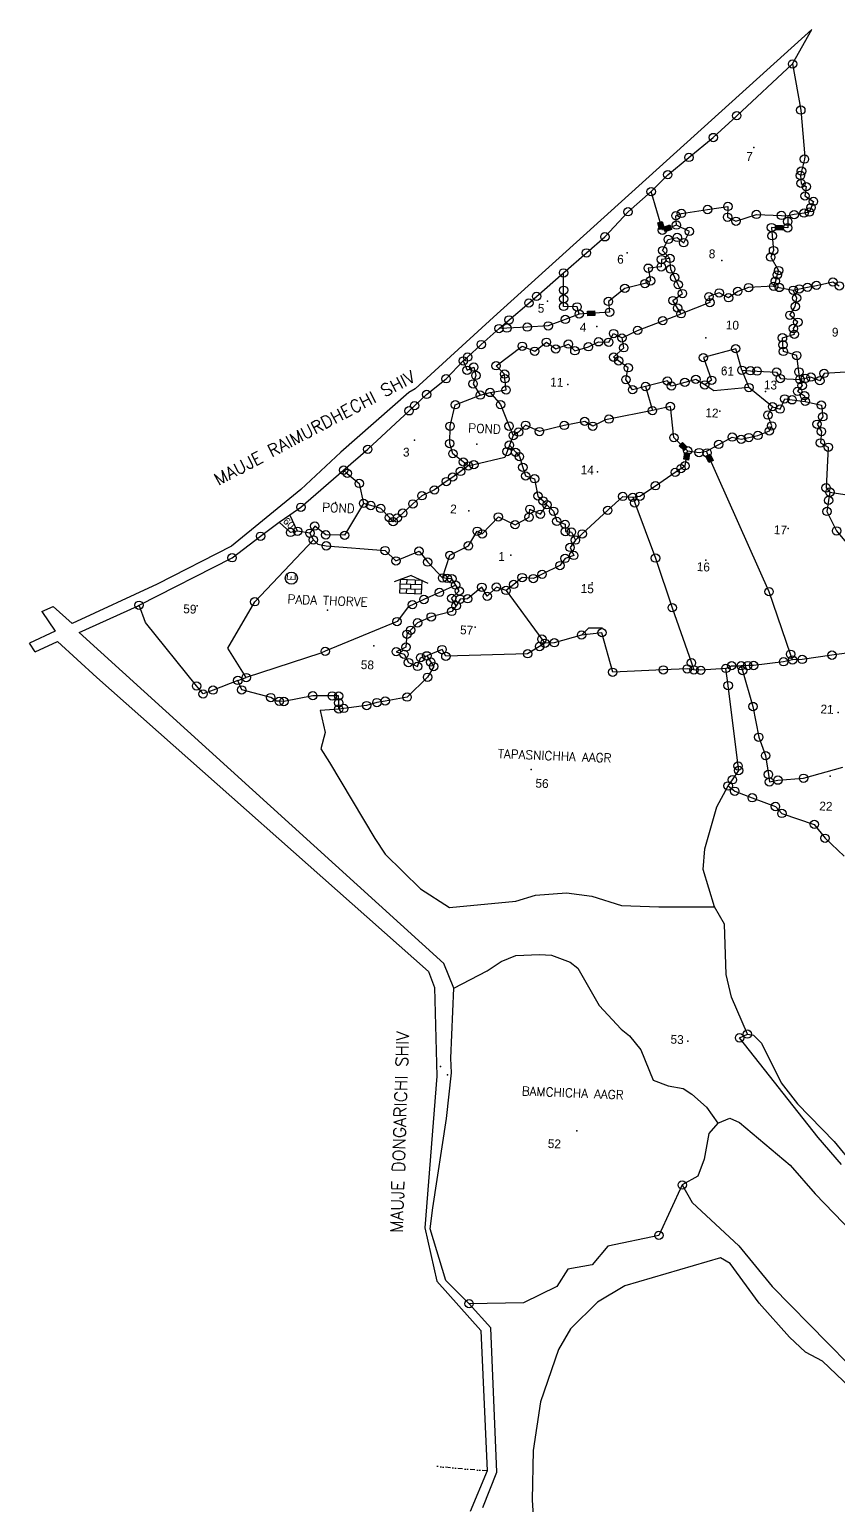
# Model space of a CAD drawing. Header units: metres. Extents: x 270007 to 271768, y 2132722 to 2135023.
# Drawn here: x 270007 to 270845, y 2133493 to 2135023 of the extents above; entities that cross this region are included whole.
import ezdxf

# ---------------------------------------------------------------- set-up
doc = ezdxf.new("R2010")
doc.units = ezdxf.units.M
doc.linetypes.add('DIVIDE', pattern=[1.25, 0.5, -0.25, 0, -0.25, 0, -0.25])
for name, color, linetype in [('OFF', 1, 'Continuous'), ('OTHERS', 1, 'Continuous'), ('POINT_PARCEL', 7, 'Continuous'), ('POLY_PARCEL', 6, 'Continuous'), ('POLY_ROAD', 30, 'Continuous'), ('POLY_WATER', 4, 'Continuous'), ('SYM_BUILDING', 1, 'Continuous'), ('SYM_WELL', 1, 'Continuous'), ('TEXT_MAPIN', 7, 'Continuous'), ('TEXT_MAPOUT', 7, 'Continuous'), ('TEXT_PARCEL', 7, 'Continuous'), ('V_BOUND_LINE', 7, 'Continuous'), ('V_DIVIDE_LINE', 7, 'DIVIDE')]:
    doc.layers.add(name, color=color, linetype=linetype)
doc.styles.get("Standard").update_dxf_attribs({"font": 'simplex.shx'})
doc.styles.add('TEXT_MAP', font='')
doc.styles.get('TEXT_MAP').set_extended_font_data('Kruti Dev 050')

msp = doc.modelspace()

# ---------------------------------------------------------------- hatches: boundary and pattern name
for points in [[(270662.5, 2134823.9), (270657.8, 2134822.5), (270659.8, 2134815.7), (270664.5, 2134817.1)], [(270672.2, 2134815.7), (270670.5, 2134820.3), (270663.9, 2134817.9), (270665.5, 2134813.3)], [(270787, 2134814.9), (270787.1, 2134819.8), (270780, 2134820), (270779.9, 2134815.1)], [(270592.5, 2134726.5), (270592.2, 2134731.4), (270585.1, 2134731), (270585.4, 2134726.1)], [(270683.3, 2134594.9), (270679.9, 2134591.4), (270685.1, 2134586.5), (270688.4, 2134590)], [(270684.7, 2134577.5), (270689.6, 2134576.7), (270690.7, 2134583.7), (270685.9, 2134584.5)], [(270710.7, 2134574.3), (270715.2, 2134576.3), (270712.3, 2134582.8), (270707.8, 2134580.8)]]:
    msp.add_hatch(color=256).paths.add_polyline_path(points)

# ---------------------------------------------------------------- linework, layer by layer
for points in [[(270659.8, 2134815.7), (270657.8, 2134822.5), (270662.5, 2134823.9), (270664.5, 2134817.1)], [(270663.9, 2134817.9), (270670.5, 2134820.3), (270672.2, 2134815.7), (270665.5, 2134813.3)], [(270780, 2134820), (270787.1, 2134819.8), (270787, 2134814.9), (270779.9, 2134815.1)], [(270585.1, 2134731), (270592.2, 2134731.4), (270592.5, 2134726.5), (270585.4, 2134726.1)], [(270685.1, 2134586.5), (270679.9, 2134591.4), (270683.3, 2134594.9), (270688.4, 2134590)], [(270690.7, 2134583.7), (270689.6, 2134576.7), (270684.7, 2134577.5), (270685.9, 2134584.5)], [(270712.3, 2134582.8), (270715.2, 2134576.3), (270710.7, 2134574.3), (270707.8, 2134580.8)]]:
    msp.add_lwpolyline(points, close=True)
for centre in [(270797.6, 2134987.1), (270806.1, 2134939.3), (270739.7, 2134933.5), (270715.4, 2134910.9), (270690.1, 2134890.3), (270809.8, 2134888.5), (270806.8, 2134876.1), (270668.2, 2134872.4), (270805.7, 2134871.6), (270806.4, 2134863.4), (270811.7, 2134860), (270651, 2134854.8), (270810.4, 2134850.3), (270819.2, 2134844.7), (270627, 2134834), (270676.6, 2134829.9), (270682.4, 2134832.2), (270709.5, 2134836.3), (270730.2, 2134828.3), (270730.5, 2134839.5), (270760.1, 2134831.2), (270786, 2134830.2), (270799.2, 2134831), (270809.4, 2134832.6), (270814.9, 2134833.6), (270816.7, 2134838.3), (270662.6, 2134814.8), (270677.2, 2134820.1), (270690.6, 2134813.6), (270738.9, 2134824.2), (270775.7, 2134817.6), (270792.5, 2134817.3), (270792.6, 2134823.9), (270603.1, 2134808), (270668.7, 2134805.3), (270678, 2134807.4), (270684.7, 2134801.8), (270776.4, 2134809.1), (270583.9, 2134791.3), (270661.7, 2134784.4), (270662.9, 2134793.8), (270670.5, 2134785.6), (270774.9, 2134787), (270777.8, 2134793.7), (270560.2, 2134770.6), (270648, 2134775.5), (270661.4, 2134776.8), (270671.3, 2134774.5), (270781.7, 2134768.5), (270783.1, 2134773), (270560.3, 2134752.7), (270623.7, 2134754.6), (270644.5, 2134759.5), (270650.3, 2134762.4), (270675.4, 2134765.9), (270679, 2134758.4), (270740.8, 2134751.5), (270752, 2134755.4), (270777.9, 2134756.7), (270779.7, 2134762.1), (270783.8, 2134755.5), (270798.2, 2134752.6), (270804.6, 2134754), (270812.9, 2134755.7), (270822.3, 2134757.7), (270839.3, 2134761.2), (270846, 2134757.1), (270524.3, 2134739.4), (270532.2, 2134746.3), (270560.3, 2134743.6), (270560.3, 2134735.9), (270574.2, 2134735.4), (270606.7, 2134741), (270673.6, 2134741.9), (270683.4, 2134749.2), (270710.8, 2134746), (270711.9, 2134739.9), (270721.5, 2134749.9), (270731.2, 2134744.8), (270800.4, 2134735.8), (270801.8, 2134744.6), (270503.8, 2134721.9), (270562, 2134722.4), (270576.5, 2134728), (270607.9, 2134729.9), (270663, 2134721.1), (270678.4, 2134734.2), (270682, 2134728.3), (270794.8, 2134726.7), (270493.3, 2134712.9), (270501.5, 2134713.4), (270522.5, 2134714.5), (270544.3, 2134715.7), (270612, 2134707.8), (270636.9, 2134711.1), (270798.4, 2134713), (270799.4, 2134707), (270803, 2134719.5), (270474.9, 2134696.3), (270517.4, 2134694.6), (270542.4, 2134698.8), (270552.1, 2134691.8), (270565.3, 2134696.8), (270571.9, 2134689.9), (270586, 2134694.1), (270596.5, 2134699.2), (270607, 2134698.8), (270620.8, 2134703.2), (270622.6, 2134693), (270738.6, 2134692.1), (270787.1, 2134703.4), (270787.6, 2134696.2), (270456.3, 2134679.4), (270460.7, 2134683.4), (270490.3, 2134674.4), (270530.4, 2134689.4), (270612.1, 2134683.3), (270617.3, 2134679.5), (270705.1, 2134682.8), (270788.1, 2134689.2), (270801.9, 2134685), (270438.5, 2134660.9), (270460.3, 2134669.8), (270467.1, 2134673), (270469.3, 2134664.4), (270499.1, 2134665.7), (270499.5, 2134660.9), (270624.8, 2134660), (270627.2, 2134672.3), (270697.3, 2134660.3), (270713.7, 2134659.4), (270745, 2134669.7), (270753.9, 2134669.2), (270760.8, 2134668.9), (270781, 2134667.9), (270784.9, 2134661.1), (270804.1, 2134668), (270805.1, 2134660.1), (270810.9, 2134661.3), (270816.6, 2134662.6), (270825.8, 2134658.9), (270830.2, 2134666.4), (270418.3, 2134644.7), (270466.4, 2134655.6), (270473.8, 2134644), (270484.1, 2134646.7), (270500.6, 2134649.3), (270631.7, 2134649.6), (270645.2, 2134652.9), (270667.8, 2134658.6), (270672, 2134653.4), (270685.9, 2134657.2), (270706.6, 2134654.6), (270752.3, 2134651.8), (270802.7, 2134647.9), (270807.5, 2134653.8), (270405.8, 2134633), (270448, 2134634), (270494.9, 2134634.1), (270670.9, 2134632.3), (270776.8, 2134632), (270784.6, 2134629.5), (270789.4, 2134640.1), (270797.1, 2134639.1), (270810, 2134643.4), (270810.7, 2134637.5), (270827.4, 2134633.6), (270400.1, 2134627.7), (270582.1, 2134616.8), (270607.2, 2134619.1), (270652.3, 2134627.9), (270772, 2134623.3), (270822.9, 2134613.8), (270828.9, 2134621.5), (270442.6, 2134611.7), (270503.8, 2134611.8), (270508, 2134602.1), (270513.6, 2134605.6), (270520.8, 2134612.8), (270535.2, 2134606.2), (270560.9, 2134612.6), (270590.5, 2134611.7), (270674.6, 2134599.9), (270735, 2134600.5), (270744.4, 2134598.2), (270752.1, 2134600), (270761.6, 2134602.2), (270773.5, 2134606.8), (270776, 2134612.1), (270827.5, 2134606.2), (270357.3, 2134587.8), (270442.2, 2134593.8), (270445.5, 2134583.3), (270501.6, 2134585.5), (270504.1, 2134592.1), (270510.6, 2134584.7), (270688.7, 2134586.4), (270700.7, 2134584.4), (270709, 2134584.1), (270721, 2134592.9), (270826.4, 2134594.5), (270834.6, 2134590), (270456.3, 2134574.7), (270461.5, 2134570.6), (270467.2, 2134571.9), (270514.5, 2134580.2), (270518, 2134569.1), (270681.8, 2134567.8), (270686.1, 2134570.8), (270332.3, 2134566.2), (270336.1, 2134562.9), (270348.4, 2134552.5), (270438.7, 2134554.4), (270445.3, 2134559.1), (270453.4, 2134564.9), (270520.9, 2134560.2), (270530.2, 2134557.3), (270676, 2134564), (270413.4, 2134539.7), (270426.4, 2134545.7), (270533.7, 2134539.4), (270621.6, 2134539), (270631.9, 2134538.1), (270639.4, 2134539.2), (270655.4, 2134550), (270832.3, 2134547.9), (270836.2, 2134543.4), (270288, 2134527.8), (270352.9, 2134531.8), (270360.4, 2134529.6), (270370.8, 2134526.6), (270393.5, 2134521.7), (270404.1, 2134531.2), (270525.3, 2134525.7), (270538.9, 2134534.4), (270543, 2134530.4), (270549.9, 2134523.6), (270606, 2134524.6), (270634, 2134532.3), (270833.2, 2134523.5), (270834.9, 2134534.9), (270302.3, 2134508.3), (270379.7, 2134517), (270383.6, 2134512.8), (270387.8, 2134516.6), (270492.6, 2134517.8), (270510, 2134509.7), (270524.5, 2134517.4), (270536.2, 2134520.5), (270553.1, 2134513.2), (270561.8, 2134510.1), (270246.2, 2134497.7), (270277.3, 2134501.7), (270284.5, 2134502.9), (270297.3, 2134500.8), (270300.9, 2134493.9), (270313.7, 2134499.2), (270333.3, 2134498.7), (270470.7, 2134502.9), (270475.9, 2134500.2), (270562.1, 2134502.6), (270568.4, 2134502.1), (270572.5, 2134493.7), (270579.6, 2134500.2), (270843.2, 2134503.3), (270216.7, 2134475.4), (270314.2, 2134487.8), (270375.2, 2134482.9), (270410.4, 2134482.3), (270442.4, 2134478), (270461.6, 2134487.8), (270566.9, 2134486.1), (270570.8, 2134477.9), (270386.5, 2134472.2), (270419.4, 2134470.9), (270556.5, 2134467.4), (270561.8, 2134474.7), (270655.5, 2134475.1), (270434.8, 2134454.5), (270439.7, 2134454), (270444.4, 2134453.6), (270448.4, 2134447.1), (270475.5, 2134444.9), (270490.6, 2134445.1), (270508.5, 2134447.8), (270517.3, 2134454.9), (270528.9, 2134453.9), (270537.9, 2134458.3), (270240.2, 2134429.8), (270415.5, 2134432.2), (270431.6, 2134439.5), (270444.2, 2134433.4), (270452.1, 2134441), (270453, 2134432.5), (270460.8, 2134432.9), (270481.1, 2134435.5), (270500.7, 2134441.6), (270773.2, 2134440.3), (270120.2, 2134426.2), (270403.6, 2134426.8), (270423, 2134414.2), (270444.3, 2134419.8), (270448.9, 2134425.7), (270672.8, 2134423.7), (270387.6, 2134409.3), (270401.7, 2134400.3), (270408.9, 2134408), (270397.9, 2134396.2), (270537.8, 2134391.1), (270540.9, 2134386.9), (270550.6, 2134387.4), (270578.9, 2134395.4), (270600, 2134397.8), (270313.2, 2134378.5), (270386.8, 2134378.1), (270394.9, 2134375.4), (270396.9, 2134382.9), (270412, 2134371.9), (270418.5, 2134373.8), (270434.3, 2134380.3), (270438.2, 2134373.3), (270523, 2134376), (270535.3, 2134383.5), (270795.5, 2134375.5), (270797.6, 2134369.5), (270807.6, 2134370.1), (270838.4, 2134374.5), (270399.5, 2134366.8), (270408.9, 2134362.8), (270422.6, 2134367.3), (270425.6, 2134362.7), (270611.1, 2134356.8), (270663.6, 2134359.2), (270688.4, 2134360.3), (270692.7, 2134366.6), (270695.3, 2134359.2), (270702.4, 2134358.8), (270728.5, 2134360.8), (270734.4, 2134363.6), (270744.4, 2134363.5), (270745.8, 2134358.5), (270751.1, 2134363.7), (270757.2, 2134363.8), (270788.2, 2134367.7), (270179.9, 2134342.6), (270196.9, 2134338.3), (270222.6, 2134348.3), (270226.6, 2134338.5), (270231.3, 2134351.3), (270419.3, 2134351.6), (270730.8, 2134343), (270186.6, 2134334.3), (270256.7, 2134330.6), (270265.5, 2134326.7), (270270.4, 2134326.5), (270300.3, 2134332.5), (270320.5, 2134332.3), (270327.1, 2134332.2), (270327.2, 2134325.2), (270366.7, 2134325.4), (270375.4, 2134327), (270398, 2134331.1), (270327.2, 2134318.7), (270332.4, 2134319.3), (270356.1, 2134322.3), (270756.5, 2134321.3), (270762.5, 2134289.5), (270769.6, 2134270.4), (270741.1, 2134259.7), (270741.7, 2134255), (270772.5, 2134250.9), (270808.9, 2134247), (270730.8, 2134239), (270735.2, 2134245.4), (270737.6, 2134233.5), (270773.6, 2134243.1), (270782.3, 2134245), (270755.8, 2134226.7), (270779.8, 2134217.7), (270786.5, 2134210.5), (270820.1, 2134199.2), (270831.2, 2134184.8), (270742.6, 2133978), (270750.7, 2133981.9), (270683.2, 2133825.5), (270659, 2133773.3), (270462.3, 2133702.5)]:
    msp.add_circle(centre, 4.33)
at = {"layer": 'OFF'}
msp.add_line((270776.8, 2134632), (270752.3, 2134651.8), dxfattribs=at)
at = {"layer": 'OTHERS'}
for p, q in [((270578.9, 2134395.4), (270586.3, 2134402.7)), ((270586.3, 2134402.7), (270600.5, 2134402.8))]:
    msp.add_line(p, q, dxfattribs=at)
at = {"layer": 'POINT_PARCEL'}
for p in [(270757.4, 2134900.4), (270626.2, 2134791.3), (270724.3, 2134783.6), (270543.7, 2134741.3), (270594.7, 2134714.9), (270707.5, 2134703.4), (270727.4, 2134670.4), (270564.8, 2134655.1), (270769.5, 2134647.7), (270722.1, 2134627.3), (270405.6, 2134597.2), (270470.2, 2134593.1), (270595.4, 2134564.5), (270324, 2134532.8), (270273.8, 2134511), (270461.9, 2134524.1), (270793.1, 2134505.6), (270505.7, 2134478), (270707.5, 2134473), (270589.7, 2134449.5), (270180.6, 2134425.7), (270315.6, 2134421.1), (270468.7, 2134403.6), (270363.7, 2134384.3), (270844.9, 2134315), (270526.8, 2134256.2), (270836.5, 2134249), (270689, 2133974.7), (270432.5, 2133948.2), (270440, 2133939.5), (270574.1, 2133881.7)]:
    msp.add_point(p, dxfattribs=at)
at = {"layer": 'POLY_PARCEL'}
for p, q in [((270662.6, 2134814.8), (270651, 2134854.8)), ((270676.6, 2134829.9), (270682.4, 2134832.2)), ((270682.4, 2134832.2), (270709.5, 2134836.3)), ((270709.5, 2134836.3), (270730.5, 2134839.5)), ((270730.5, 2134839.5), (270730.2, 2134828.3)), ((270677.2, 2134820.1), (270662.6, 2134814.8)), ((270677.2, 2134820.1), (270676.6, 2134829.9)), ((270690.6, 2134813.6), (270677.2, 2134820.1)), ((270730.2, 2134828.3), (270738.9, 2134824.2)), ((270738.9, 2134824.2), (270760.1, 2134831.2)), ((270760.1, 2134831.2), (270786, 2134830.2)), ((270786, 2134830.2), (270792.7, 2134829.9)), ((270662.9, 2134793.8), (270668.7, 2134805.3)), ((270668.7, 2134805.3), (270678, 2134807.4)), ((270678, 2134807.4), (270684.7, 2134801.8)), ((270684.7, 2134801.8), (270690.6, 2134813.6)), ((270670.5, 2134785.6), (270661.7, 2134784.4)), ((270670.5, 2134785.6), (270662.9, 2134793.8)), ((270671.3, 2134774.5), (270670.5, 2134785.6)), ((270560.3, 2134752.7), (270560.2, 2134770.6)), ((270661.4, 2134776.8), (270648, 2134775.5)), ((270648, 2134775.5), (270650.3, 2134762.4)), ((270661.7, 2134784.4), (270661.4, 2134776.8)), ((270675.4, 2134765.9), (270671.3, 2134774.5)), ((270644.5, 2134759.5), (270623.7, 2134754.6)), ((270650.3, 2134762.4), (270644.5, 2134759.5)), ((270679, 2134758.4), (270675.4, 2134765.9)), ((270683.4, 2134749.2), (270679, 2134758.4)), ((270752, 2134755.4), (270740.8, 2134751.5)), ((270777.9, 2134756.7), (270752, 2134755.4)), ((270560.3, 2134743.6), (270560.3, 2134752.7)), ((270560.3, 2134735.9), (270560.3, 2134743.6)), ((270623.7, 2134754.6), (270606.7, 2134741)), ((270606.7, 2134741), (270607.9, 2134729.9)), ((270673.6, 2134741.9), (270683.4, 2134749.2)), ((270678.4, 2134734.2), (270673.6, 2134741.9)), ((270711.9, 2134739.9), (270682, 2134728.3)), ((270721.5, 2134749.9), (270710.8, 2134746)), ((270710.8, 2134746), (270711.9, 2134739.9)), ((270731.2, 2134744.8), (270721.5, 2134749.9)), ((270740.8, 2134751.5), (270731.2, 2134744.8)), ((270801.8, 2134744.6), (270798.2, 2134752.6)), ((270800.4, 2134735.8), (270801.8, 2134744.6)), ((270574.2, 2134735.4), (270560.3, 2134735.9)), ((270576.5, 2134728), (270562, 2134722.4)), ((270576.5, 2134728), (270574.2, 2134735.4)), ((270607.9, 2134729.9), (270576.5, 2134728)), ((270663, 2134721.1), (270682, 2134728.3)), ((270682, 2134728.3), (270678.4, 2134734.2)), ((270794.8, 2134726.7), (270800.4, 2134735.8)), ((270803, 2134719.5), (270794.8, 2134726.7)), ((270501.5, 2134713.4), (270493.3, 2134712.9)), ((270522.5, 2134714.5), (270501.5, 2134713.4)), ((270544.3, 2134715.7), (270522.5, 2134714.5)), ((270562, 2134722.4), (270544.3, 2134715.7)), ((270620.8, 2134703.2), (270636.9, 2134711.1)), ((270636.9, 2134711.1), (270663, 2134721.1)), ((270798.4, 2134713), (270803, 2134719.5)), ((270799.4, 2134707), (270798.4, 2134713)), ((270490.3, 2134674.4), (270517.4, 2134694.6)), ((270517.4, 2134694.6), (270530.4, 2134689.4)), ((270530.4, 2134689.4), (270542.4, 2134698.8)), ((270542.4, 2134698.8), (270552.1, 2134691.8)), ((270552.1, 2134691.8), (270565.3, 2134696.8)), ((270565.3, 2134696.8), (270571.9, 2134689.9)), ((270571.9, 2134689.9), (270586, 2134694.1)), ((270586, 2134694.1), (270596.5, 2134699.2)), ((270596.5, 2134699.2), (270607, 2134698.8)), ((270607, 2134698.8), (270612, 2134707.8)), ((270612, 2134707.8), (270620.8, 2134703.2)), ((270622.6, 2134693), (270620.8, 2134703.2)), ((270787.1, 2134703.4), (270799.4, 2134707)), ((270787.6, 2134696.2), (270787.1, 2134703.4)), ((270788.1, 2134689.2), (270787.6, 2134696.2)), ((270456.3, 2134679.4), (270460.3, 2134669.8)), ((270612.1, 2134683.3), (270622.6, 2134693)), ((270617.3, 2134679.5), (270612.1, 2134683.3)), ((270627.2, 2134672.3), (270617.3, 2134679.5)), ((270738.6, 2134692.1), (270705.1, 2134682.8)), ((270705.1, 2134682.8), (270713.7, 2134659.4)), ((270745, 2134669.7), (270738.6, 2134692.1)), ((270801.9, 2134685), (270788.1, 2134689.2)), ((270804.1, 2134668), (270801.9, 2134685)), ((270460.3, 2134669.8), (270467.1, 2134673)), ((270469.3, 2134664.4), (270466.4, 2134655.6)), ((270467.1, 2134673), (270469.3, 2134664.4)), ((270499.1, 2134665.7), (270490.3, 2134674.4)), ((270499.5, 2134660.9), (270499.1, 2134665.7)), ((270624.8, 2134660), (270627.2, 2134672.3)), ((270745, 2134669.7), (270753.9, 2134669.2)), ((270745, 2134669.7), (270752.3, 2134651.8)), ((270753.9, 2134669.2), (270760.8, 2134668.9)), ((270760.8, 2134668.9), (270781, 2134667.9)), ((270781, 2134667.9), (270784.9, 2134661.1)), ((270805.1, 2134660.1), (270804.1, 2134668)), ((270466.4, 2134655.6), (270473.8, 2134644)), ((270484.1, 2134646.7), (270500.6, 2134649.3)), ((270500.6, 2134649.3), (270499.5, 2134660.9)), ((270631.7, 2134649.6), (270624.8, 2134660)), ((270645.2, 2134652.9), (270631.7, 2134649.6)), ((270667.8, 2134658.6), (270645.2, 2134652.9)), ((270645.2, 2134652.9), (270652.3, 2134627.9)), ((270672, 2134653.4), (270667.8, 2134658.6)), ((270685.9, 2134657.2), (270672, 2134653.4)), ((270697.3, 2134660.3), (270685.9, 2134657.2)), ((270706.6, 2134654.6), (270697.3, 2134660.3)), ((270713.7, 2134659.4), (270706.6, 2134654.6)), ((270715.8, 2134648.5), (270706.6, 2134654.6)), ((270752.3, 2134651.8), (270715.8, 2134648.5)), ((270784.9, 2134661.1), (270805.1, 2134660.1)), ((270784.6, 2134629.5), (270789.4, 2134640.1)), ((270789.4, 2134640.1), (270797.1, 2134639.1)), ((270797.1, 2134639.1), (270810.7, 2134637.5)), ((270603.8, 2134618.4), (270590.5, 2134611.7)), ((270607.2, 2134619.1), (270603.8, 2134618.4)), ((270652.3, 2134627.9), (270607.2, 2134619.1)), ((270670.9, 2134632.3), (270652.3, 2134627.9)), ((270674.6, 2134599.9), (270670.9, 2134632.3)), ((270772, 2134623.3), (270776.8, 2134632)), ((270776, 2134612.1), (270772, 2134623.3)), ((270776.8, 2134632), (270784.6, 2134629.5)), ((270513.6, 2134605.6), (270508, 2134602.1)), ((270520.8, 2134612.8), (270513.6, 2134605.6)), ((270535.2, 2134606.2), (270520.8, 2134612.8)), ((270560.9, 2134612.6), (270535.2, 2134606.2)), ((270582.1, 2134616.8), (270560.9, 2134612.6)), ((270590.5, 2134611.7), (270582.1, 2134616.8)), ((270752.1, 2134600), (270761.6, 2134602.2)), ((270761.6, 2134602.2), (270773.5, 2134606.8)), ((270773.5, 2134606.8), (270776, 2134612.1)), ((270504.1, 2134592.1), (270510.6, 2134584.7)), ((270688.7, 2134586.4), (270674.6, 2134599.9)), ((270708.2, 2134585.9), (270721, 2134592.9)), ((270721, 2134592.9), (270735, 2134600.5)), ((270735, 2134600.5), (270744.4, 2134598.2)), ((270744.4, 2134598.2), (270752.1, 2134600)), ((270510.6, 2134584.7), (270514.5, 2134580.2)), ((270514.5, 2134580.2), (270518, 2134569.1)), ((270686.1, 2134570.8), (270688.7, 2134586.4)), ((270688.7, 2134586.4), (270700.7, 2134584.4)), ((270700.7, 2134584.4), (270708.2, 2134585.9)), ((270709, 2134584.1), (270708.2, 2134585.9)), ((270773.2, 2134440.3), (270709, 2134584.1)), ((270445.3, 2134559.1), (270438.7, 2134554.4)), ((270453.4, 2134564.9), (270445.3, 2134559.1)), ((270461.5, 2134570.6), (270453.4, 2134564.9)), ((270518, 2134569.1), (270520.9, 2134560.2)), ((270520.9, 2134560.2), (270530.2, 2134557.3)), ((270530.2, 2134557.3), (270533.7, 2134539.4)), ((270655.4, 2134550), (270676, 2134564)), ((270676, 2134564), (270681.8, 2134567.8)), ((270681.8, 2134567.8), (270686.1, 2134570.8)), ((270426.4, 2134545.7), (270413.4, 2134539.7)), ((270438.7, 2134554.4), (270426.4, 2134545.7)), ((270639.4, 2134539.2), (270655.4, 2134550)), ((270836.2, 2134543.4), (270834.9, 2134534.9)), ((270360.4, 2134529.6), (270352.9, 2134531.8)), ((270370.8, 2134526.6), (270360.4, 2134529.6)), ((270379.7, 2134517), (270370.8, 2134526.6)), ((270404.1, 2134531.2), (270393.5, 2134521.7)), ((270413.4, 2134539.7), (270404.1, 2134531.2)), ((270524.5, 2134517.4), (270525.3, 2134525.7)), ((270525.3, 2134525.7), (270536.2, 2134520.5)), ((270533.7, 2134539.4), (270538.9, 2134534.4)), ((270536.2, 2134520.5), (270543, 2134530.4)), ((270538.9, 2134534.4), (270543, 2134530.4)), ((270543, 2134530.4), (270549.9, 2134523.6)), ((270606, 2134524.6), (270621.6, 2134539)), ((270621.6, 2134539), (270631.9, 2134538.1)), ((270631.9, 2134538.1), (270639.4, 2134539.2)), ((270631.9, 2134538.1), (270634, 2134532.3)), ((270634, 2134532.3), (270655.5, 2134475.1)), ((270834.9, 2134534.9), (270833.2, 2134523.5)), ((270277.3, 2134501.7), (270265.6, 2134512.3)), ((270383.6, 2134512.8), (270379.7, 2134517)), ((270387.8, 2134516.6), (270383.6, 2134512.8)), ((270393.5, 2134521.7), (270387.8, 2134516.6)), ((270475.9, 2134500.2), (270492.6, 2134517.8)), ((270492.6, 2134517.8), (270510, 2134509.7)), ((270510, 2134509.7), (270524.5, 2134517.4)), ((270549.9, 2134523.6), (270553.1, 2134513.2)), ((270553.1, 2134513.2), (270561.8, 2134510.1)), ((270579.6, 2134500.2), (270606, 2134524.6)), ((270833.2, 2134523.5), (270843.2, 2134503.3)), ((270284.5, 2134502.9), (270277.3, 2134501.7)), ((270300.9, 2134493.9), (270297.3, 2134500.8)), ((270461.6, 2134487.8), (270470.7, 2134502.9)), ((270470.7, 2134502.9), (270475.9, 2134500.2)), ((270561.8, 2134510.1), (270562.1, 2134502.6)), ((270562.1, 2134502.6), (270568.4, 2134502.1)), ((270568.4, 2134502.1), (270572.5, 2134493.7)), ((270572.5, 2134493.7), (270579.6, 2134500.2)), ((270843.2, 2134503.3), (270866.8, 2134474.6)), ((270240.2, 2134429.8), (270300.9, 2134493.9)), ((270300.9, 2134493.9), (270305.4, 2134489.6)), ((270305.4, 2134489.6), (270314.2, 2134487.8)), ((270314.2, 2134487.8), (270375.2, 2134482.9)), ((270375.2, 2134482.9), (270386.5, 2134472.2)), ((270386.5, 2134472.2), (270410.4, 2134482.3)), ((270410.4, 2134482.3), (270419.4, 2134470.9)), ((270442.4, 2134478), (270461.6, 2134487.8)), ((270572.5, 2134493.7), (270566.9, 2134486.1)), ((270566.9, 2134486.1), (270570.8, 2134477.9)), ((270419.4, 2134470.9), (270434.8, 2134454.5)), ((270434.8, 2134454.5), (270442.4, 2134478)), ((270556.5, 2134467.4), (270537.9, 2134458.3)), ((270561.8, 2134474.7), (270556.5, 2134467.4)), ((270570.8, 2134477.9), (270561.8, 2134474.7)), ((270655.5, 2134475.1), (270672.8, 2134423.7)), ((270439.7, 2134454), (270434.8, 2134454.5)), ((270444.4, 2134453.6), (270439.7, 2134454)), ((270448.4, 2134447.1), (270444.4, 2134453.6)), ((270517.3, 2134454.9), (270508.5, 2134447.8)), ((270528.9, 2134453.9), (270517.3, 2134454.9)), ((270537.9, 2134458.3), (270528.9, 2134453.9)), ((270431.6, 2134439.5), (270415.5, 2134432.2)), ((270448.4, 2134447.1), (270431.6, 2134439.5)), ((270444.2, 2134433.4), (270452.1, 2134441)), ((270452.1, 2134441), (270448.4, 2134447.1)), ((270475.5, 2134444.9), (270460.8, 2134432.9)), ((270481.1, 2134435.5), (270475.5, 2134444.9)), ((270490.6, 2134445.1), (270481.1, 2134435.5)), ((270500.7, 2134441.6), (270490.6, 2134445.1)), ((270508.5, 2134447.8), (270500.7, 2134441.6)), ((270500.7, 2134441.6), (270537.8, 2134391.1)), ((270795.5, 2134375.5), (270773.2, 2134440.3)), ((270127, 2134408.3), (270120.2, 2134426.2)), ((270212.1, 2134381.9), (270240.2, 2134429.8)), ((270399.6, 2134424.9), (270387.6, 2134409.3)), ((270403.6, 2134426.7), (270399.6, 2134424.9)), ((270415.5, 2134432.2), (270403.6, 2134426.7)), ((270444.3, 2134419.8), (270423, 2134414.2)), ((270448.9, 2134425.7), (270444.2, 2134433.4)), ((270448.9, 2134425.7), (270444.3, 2134419.8)), ((270453, 2134432.5), (270448.9, 2134425.7)), ((270460.8, 2134432.9), (270453, 2134432.5)), ((270672.8, 2134423.7), (270692.7, 2134366.6)), ((270179.9, 2134342.6), (270127, 2134408.3)), ((270387.6, 2134409.3), (270313.2, 2134378.5)), ((270408.9, 2134408), (270401.7, 2134400.3)), ((270423, 2134414.2), (270408.9, 2134408)), ((270397.9, 2134396.2), (270396.9, 2134382.9)), ((270401.7, 2134400.3), (270397.9, 2134396.2)), ((270537.8, 2134391.1), (270540.9, 2134386.9)), ((270578.9, 2134395.4), (270550.6, 2134387.4)), ((270600, 2134397.8), (270578.9, 2134395.4)), ((270611.1, 2134356.8), (270600, 2134397.8)), ((270231.3, 2134351.3), (270212.1, 2134381.9)), ((270308.5, 2134376.5), (270231.3, 2134351.3)), ((270313.2, 2134378.5), (270308.5, 2134376.5)), ((270396.9, 2134382.9), (270386.8, 2134378.1)), ((270386.8, 2134378.1), (270394.9, 2134375.4)), ((270394.9, 2134375.4), (270399.5, 2134366.8)), ((270412, 2134371.9), (270418.5, 2134373.8)), ((270434.3, 2134380.3), (270418.5, 2134373.8)), ((270418.5, 2134373.8), (270422.6, 2134367.3)), ((270438.2, 2134373.3), (270434.3, 2134380.3)), ((270523, 2134376), (270438.2, 2134373.3)), ((270535.3, 2134383.5), (270523, 2134376)), ((270540.9, 2134386.9), (270535.3, 2134383.5)), ((270550.6, 2134387.4), (270540.9, 2134386.9)), ((270797.6, 2134369.5), (270795.5, 2134375.5)), ((270838.4, 2134374.5), (270807.6, 2134370.1)), ((270869.1, 2134378.7), (270838.4, 2134374.5)), ((270399.5, 2134366.8), (270408.9, 2134362.8)), ((270408.9, 2134362.8), (270412, 2134371.9)), ((270425.6, 2134362.7), (270419.3, 2134351.6)), ((270422.6, 2134367.3), (270425.6, 2134362.7)), ((270663.6, 2134359.2), (270611.1, 2134356.8)), ((270688.4, 2134360.3), (270663.6, 2134359.2)), ((270695.3, 2134359.2), (270688.4, 2134360.3)), ((270692.7, 2134366.6), (270695.3, 2134359.2)), ((270702.4, 2134358.8), (270695.3, 2134359.2)), ((270728.5, 2134360.8), (270702.4, 2134358.8)), ((270728.5, 2134360.8), (270734.4, 2134363.6)), ((270730.8, 2134343), (270728.5, 2134360.8)), ((270734.4, 2134363.6), (270744.4, 2134363.5)), ((270751.1, 2134363.7), (270744.4, 2134363.5)), ((270744.4, 2134363.5), (270745.8, 2134358.5)), ((270745.8, 2134358.5), (270756.5, 2134321.3)), ((270757.2, 2134363.8), (270751.1, 2134363.7)), ((270788.2, 2134367.7), (270757.2, 2134363.8)), ((270797.6, 2134369.5), (270788.2, 2134367.7)), ((270807.6, 2134370.1), (270797.6, 2134369.5)), ((270186.6, 2134334.3), (270179.9, 2134342.6)), ((270222.6, 2134348.3), (270196.9, 2134338.3)), ((270222.6, 2134348.3), (270231.3, 2134351.3)), ((270226.6, 2134338.5), (270222.6, 2134348.3)), ((270419.3, 2134351.6), (270398, 2134331.1)), ((270741.1, 2134259.7), (270730.8, 2134343)), ((270196.9, 2134338.3), (270186.6, 2134334.3)), ((270256.7, 2134330.6), (270226.6, 2134338.5)), ((270262.7, 2134326.8), (270256.7, 2134330.6)), ((270265.5, 2134326.7), (270262.7, 2134326.8)), ((270300.3, 2134332.5), (270270.4, 2134326.5)), ((270320.5, 2134332.3), (270300.3, 2134332.5)), ((270327.1, 2134332.2), (270320.5, 2134332.3)), ((270327.2, 2134325.2), (270327.1, 2134332.2)), ((270375.4, 2134327), (270366.7, 2134325.4)), ((270398, 2134331.1), (270375.4, 2134327)), ((270270.4, 2134326.5), (270265.5, 2134326.7)), ((270327.2, 2134318.7), (270308.1, 2134317.3)), ((270308.1, 2134317.3), (270313.2, 2134294.3)), ((270327.2, 2134318.7), (270327.2, 2134325.2)), ((270332.4, 2134319.3), (270327.2, 2134318.7)), ((270356.1, 2134322.3), (270332.4, 2134319.3)), ((270366.7, 2134325.4), (270356.1, 2134322.3)), ((270756.5, 2134321.3), (270762.5, 2134289.5)), ((270313.2, 2134294.3), (270308.7, 2134277.6)), ((270762.5, 2134289.5), (270769.6, 2134270.4)), ((270308.7, 2134277.6), (270317.6, 2134263.3)), ((270769.6, 2134270.4), (270772.5, 2134250.9)), ((270317.6, 2134263.3), (270364.5, 2134184.6)), ((270735.2, 2134245.4), (270741.7, 2134255)), ((270741.7, 2134255), (270741.1, 2134259.7)), ((270772.5, 2134250.9), (270773.6, 2134243.1)), ((270808.9, 2134247), (270849.7, 2134258.5)), ((270719.2, 2134217.3), (270730.8, 2134239)), ((270730.8, 2134239), (270735.2, 2134245.4)), ((270730.8, 2134239), (270737.6, 2134233.5)), ((270773.6, 2134243.1), (270782.3, 2134245)), ((270782.3, 2134245), (270808.9, 2134247)), ((270737.6, 2134233.5), (270755.8, 2134226.7)), ((270755.8, 2134226.7), (270779.8, 2134217.7)), ((270706.6, 2134173.7), (270719.2, 2134217.3)), ((270779.8, 2134217.7), (270786.5, 2134210.5)), ((270786.5, 2134210.5), (270820.1, 2134199.2)), ((270820.1, 2134199.2), (270831.2, 2134184.8)), ((270364.5, 2134184.6), (270375.3, 2134168.3)), ((270831.2, 2134184.8), (270850.9, 2134166.4)), ((270375.3, 2134168.3), (270412, 2134132.5)), ((270705, 2134152.5), (270706.6, 2134173.7)), ((270716.7, 2134113.8), (270705, 2134152.5)), ((270412, 2134132.5), (270442, 2134113.1)), ((270531.1, 2134125.9), (270563.3, 2134128.2)), ((270563.3, 2134128.2), (270589.5, 2134124.9)), ((270442, 2134113.1), (270510.6, 2134119.5)), ((270510.6, 2134119.5), (270531.1, 2134125.9)), ((270589.5, 2134124.9), (270620.1, 2134115.2)), ((270620.1, 2134115.2), (270659.1, 2134113.6)), ((270659.1, 2134113.6), (270716.7, 2134113.8)), ((270727, 2134095.9), (270716.7, 2134113.8)), ((270728.6, 2134043.7), (270727, 2134095.9)), ((270481.1, 2134047.4), (270495.5, 2134057.1)), ((270495.5, 2134057.1), (270510.7, 2134063.3)), ((270510.7, 2134063.3), (270535.3, 2134064.5)), ((270535.3, 2134064.5), (270547.7, 2134063.7)), ((270547.7, 2134063.7), (270567, 2134056.4)), ((270567, 2134056.4), (270575, 2134050.1)), ((270446.6, 2134029.4), (270481.1, 2134047.4)), ((270575, 2134050.1), (270597.1, 2134011.6)), ((270734.1, 2134020), (270728.6, 2134043.7)), ((270597.1, 2134011.6), (270619.8, 2133987.1)), ((270750.7, 2133981.9), (270734.1, 2134020)), ((270619.8, 2133987.1), (270628.5, 2133979.9)), ((270628.5, 2133979.9), (270640.4, 2133965.7)), ((270742.6, 2133978), (270750.7, 2133981.9)), ((270824.1, 2133874.8), (270742.6, 2133978)), ((270750.7, 2133981.9), (270757.1, 2133980.6)), ((270757.1, 2133980.6), (270765.5, 2133972.3)), ((270640.4, 2133965.7), (270653.2, 2133934.1)), ((270765.5, 2133972.3), (270785.8, 2133931.3)), ((270653.2, 2133934.1), (270668.6, 2133928.4)), ((270785.8, 2133931.3), (270802.8, 2133909.5)), ((270668.6, 2133928.4), (270684, 2133925.6)), ((270684, 2133925.6), (270693.1, 2133919.7)), ((270693.1, 2133919.7), (270708.2, 2133906.3)), ((270708.2, 2133906.3), (270720, 2133889.7)), ((270802.8, 2133909.5), (270840.7, 2133870.7)), ((270720, 2133889.7), (270710.9, 2133878.8)), ((270720, 2133889.7), (270732.7, 2133894.7)), ((270732.7, 2133894.7), (270742.5, 2133890.2)), ((270742.5, 2133890.2), (270795.2, 2133846.2)), ((270710.9, 2133878.8), (270706.1, 2133852.1)), ((270848.3, 2133846.7), (270824.1, 2133874.8)), ((270840.7, 2133870.7), (270861, 2133845.6)), ((270706.1, 2133852.1), (270699.5, 2133834.7)), ((270795.2, 2133846.2), (270820.8, 2133816.4)), ((270683.2, 2133825.5), (270659, 2133773.3)), ((270699.5, 2133834.7), (270683.2, 2133825.5)), ((270683.2, 2133825.5), (270693.4, 2133807.2)), ((270693.4, 2133807.2), (270741.7, 2133762.3)), ((270820.8, 2133816.4), (270903.7, 2133730.7)), ((270606, 2133762.1), (270589.8, 2133742.8)), ((270659, 2133773.3), (270606, 2133762.1)), ((270741.7, 2133762.3), (270776.3, 2133720.2)), ((270722.9, 2133750), (270623.6, 2133720.9)), ((270732.8, 2133744.3), (270722.9, 2133750)), ((270564.5, 2133738.2), (270553.1, 2133720.3)), ((270589.8, 2133742.8), (270564.5, 2133738.2)), ((270763.1, 2133702.9), (270732.8, 2133744.3)), ((270553.1, 2133720.3), (270518.6, 2133703.3)), ((270623.6, 2133720.9), (270595.4, 2133704.2)), ((270776.3, 2133720.2), (270834, 2133661.6)), ((270518.6, 2133703.3), (270462.3, 2133702.5)), ((270595.4, 2133704.2), (270567.4, 2133676.5)), ((270794.2, 2133667.8), (270763.1, 2133702.9)), ((270567.4, 2133676.5), (270554.8, 2133655.1)), ((270554.8, 2133655.1), (270536.4, 2133600.7)), ((270810.9, 2133652.3), (270794.2, 2133667.8)), ((270834, 2133661.6), (270855.8, 2133639.5)), ((270828.7, 2133642.9), (270810.9, 2133652.3)), ((270864.4, 2133608.8), (270828.7, 2133642.9)), ((270536.4, 2133600.7), (270528.8, 2133550.3)), ((270528.8, 2133550.3), (270527.6, 2133499.1)), ((270527.6, 2133499.1), (270532.2, 2133427.7))]:
    msp.add_line(p, q, dxfattribs=at)
at = {"layer": 'POLY_ROAD'}
for p, q in [((270739.7, 2134933.5), (270797.6, 2134987.1)), ((270715.4, 2134910.9), (270739.7, 2134933.5)), ((270690.1, 2134890.3), (270715.4, 2134910.9)), ((270668.2, 2134872.4), (270690.1, 2134890.3)), ((270651, 2134854.8), (270668.2, 2134872.4)), ((270627, 2134834), (270651, 2134854.8)), ((270603.1, 2134808), (270627, 2134834)), ((270583.9, 2134791.3), (270603.1, 2134808)), ((270560.2, 2134770.6), (270583.9, 2134791.3)), ((270532.2, 2134746.3), (270560.2, 2134770.6)), ((270524.3, 2134739.4), (270532.2, 2134746.3)), ((270503.8, 2134721.9), (270524.3, 2134739.4)), ((270474.9, 2134696.3), (270493.3, 2134712.9)), ((270493.3, 2134712.9), (270503.8, 2134721.9)), ((270460.7, 2134683.4), (270474.9, 2134696.3)), ((270438.5, 2134660.9), (270456.3, 2134679.4)), ((270456.3, 2134679.4), (270460.7, 2134683.4)), ((270418.3, 2134644.7), (270438.5, 2134660.9)), ((270400.1, 2134627.7), (270405.8, 2134633)), ((270405.8, 2134633), (270418.3, 2134644.7)), ((270357.3, 2134587.8), (270400.1, 2134627.7)), ((270332.3, 2134566.2), (270357.3, 2134587.8)), ((270246.2, 2134497.7), (270265.6, 2134512.3)), ((270265.6, 2134512.3), (270276.5, 2134519.9)), ((270216.7, 2134475.4), (270246.2, 2134497.7)), ((270120.2, 2134426.2), (270216.7, 2134475.4)), ((270058, 2134397.9), (270118.5, 2134425.3)), ((270118.5, 2134425.3), (270120.2, 2134426.2)), ((270436.2, 2134055), (270058, 2134397.9)), ((270446.6, 2134029.4), (270436.2, 2134055)), ((270443.3, 2133957), (270446.6, 2134029.4)), ((270444.1, 2133941.8), (270443.3, 2133957)), ((270438.8, 2133894.3), (270444.1, 2133941.8)), ((270424.6, 2133801.9), (270438.8, 2133894.3)), ((270421.9, 2133780.2), (270424.6, 2133801.9)), ((270438.3, 2133726.6), (270421.9, 2133780.2)), ((270462.3, 2133702.5), (270438.3, 2133726.6)), ((270484.8, 2133677.4), (270462.3, 2133702.5)), ((270491.1, 2133528), (270484.8, 2133677.4)), ((270476.7, 2133491.3), (270491.1, 2133528))]:
    msp.add_line(p, q, dxfattribs=at)
at = {"layer": 'POLY_WATER'}
for p, q in [((270442.6, 2134611.7), (270448, 2134634)), ((270448, 2134634), (270473.8, 2134644)), ((270448, 2134634), (270448, 2134634)), ((270448, 2134634), (270448, 2134634)), ((270473.8, 2134644), (270484.1, 2134646.7)), ((270484.1, 2134646.7), (270494.9, 2134634.1)), ((270494.9, 2134634.1), (270503.8, 2134611.8)), ((270442.2, 2134593.8), (270442.6, 2134611.7)), ((270503.8, 2134611.8), (270508, 2134602.1)), ((270508, 2134602.1), (270504.1, 2134592.1)), ((270445.5, 2134583.3), (270442.2, 2134593.8)), ((270504.1, 2134592.1), (270501.6, 2134585.5)), ((270456.3, 2134574.7), (270445.5, 2134583.3)), ((270461.5, 2134570.6), (270456.3, 2134574.7)), ((270467.2, 2134571.9), (270461.5, 2134570.6)), ((270499.2, 2134579.2), (270467.2, 2134571.9)), ((270501.6, 2134585.5), (270499.2, 2134579.2)), ((270288, 2134527.8), (270332.3, 2134566.2)), ((270332.3, 2134566.2), (270336.1, 2134562.9)), ((270336.1, 2134562.9), (270348.4, 2134552.5)), ((270348.4, 2134552.5), (270352.9, 2134531.8)), ((270276.5, 2134519.9), (270288, 2134527.8)), ((270352.9, 2134531.8), (270333.3, 2134498.7)), ((270284.5, 2134502.9), (270276.5, 2134519.9)), ((270297.3, 2134500.8), (270284.5, 2134502.9)), ((270302.3, 2134508.3), (270297.3, 2134500.8)), ((270313.7, 2134499.2), (270302.3, 2134508.3)), ((270333.3, 2134498.7), (270313.7, 2134499.2))]:
    msp.add_line(p, q, dxfattribs=at)
at = {"layer": 'SYM_BUILDING'}
for p, q in [((270390.8, 2134452.8), (270390.2, 2134439.1)), ((270413.7, 2134451.9), (270390.8, 2134452.8)), ((270397.6, 2134452.5), (270397.5, 2134448)), ((270406.6, 2134447.6), (270406.8, 2134452.2)), ((270413.1, 2134438.2), (270413.7, 2134451.9)), ((270390.2, 2134439.1), (270413.1, 2134438.2)), ((270390.4, 2134443.7), (270413.3, 2134442.8)), ((270413.5, 2134447.3), (270390.6, 2134448.2)), ((270397.3, 2134443.4), (270397.1, 2134438.8)), ((270401.9, 2134443.2), (270402, 2134447.8)), ((270406.3, 2134438.4), (270406.4, 2134443))]:
    msp.add_line(p, q, dxfattribs=at)
for points in [[(270402.4, 2134457), (270384.6, 2134450.6)], [(270402.4, 2134457), (270419.7, 2134449.2)]]:
    msp.add_lwpolyline(points, dxfattribs=at)
at = {"layer": 'SYM_WELL'}
msp.add_circle((270278.1, 2134454.3), 6.28, dxfattribs=at)
at = {"layer": 'V_BOUND_LINE'}
for p, q in [((270817.5, 2135022.8), (270487.5, 2134724.9)), ((270797.6, 2134987.1), (270817.5, 2135022.8)), ((270797.6, 2134987.1), (270806.1, 2134939.3)), ((270806.1, 2134939.3), (270810.4, 2134890.8)), ((270809.8, 2134888.5), (270806.8, 2134876.1)), ((270810.4, 2134890.8), (270809.8, 2134888.5)), ((270806.8, 2134876.1), (270805.7, 2134871.6)), ((270805.7, 2134871.6), (270806.4, 2134863.4)), ((270806.4, 2134863.4), (270811.7, 2134860)), ((270811.7, 2134860), (270810.4, 2134850.3)), ((270810.4, 2134850.3), (270819.2, 2134844.7)), ((270809.4, 2134832.6), (270799.2, 2134831)), ((270814.9, 2134833.6), (270809.4, 2134832.6)), ((270816.7, 2134838.3), (270814.9, 2134833.6)), ((270819.2, 2134844.7), (270816.7, 2134838.3)), ((270792.5, 2134817.3), (270775.7, 2134817.6)), ((270775.7, 2134817.6), (270776.4, 2134809.1)), ((270792.6, 2134823.9), (270792.5, 2134817.3)), ((270792.7, 2134829.9), (270792.6, 2134823.9)), ((270799.2, 2134831), (270792.7, 2134829.9)), ((270776.4, 2134809.1), (270777.8, 2134793.7)), ((270777.8, 2134793.7), (270774.9, 2134787)), ((270774.9, 2134787), (270783.1, 2134773)), ((270783.1, 2134773), (270781.7, 2134768.5)), ((270779.7, 2134762.1), (270777.9, 2134756.7)), ((270777.9, 2134756.7), (270783.8, 2134755.5)), ((270781.7, 2134768.5), (270779.7, 2134762.1)), ((270783.8, 2134755.5), (270798.2, 2134752.6)), ((270804.6, 2134754), (270812.9, 2134755.7)), ((270812.9, 2134755.7), (270822.3, 2134757.7)), ((270822.3, 2134757.7), (270839.3, 2134761.2)), ((270839.3, 2134761.2), (270846, 2134757.1)), ((270798.2, 2134752.6), (270804.6, 2134754)), ((270487.5, 2134724.9), (270406.4, 2134650.4)), ((270830.2, 2134666.4), (270825.8, 2134658.9)), ((270852.3, 2134667.8), (270830.2, 2134666.4)), ((270406.4, 2134650.4), (270400, 2134646.7)), ((270807.5, 2134653.8), (270802.7, 2134647.9)), ((270810.9, 2134661.3), (270805.1, 2134660.1)), ((270805.1, 2134660.1), (270807.5, 2134653.8)), ((270816.6, 2134662.6), (270810.9, 2134661.3)), ((270825.8, 2134658.9), (270816.6, 2134662.6)), ((270400, 2134646.7), (270329.5, 2134584.8)), ((270802.7, 2134647.9), (270810, 2134643.4)), ((270810, 2134643.4), (270810.7, 2134637.5)), ((270810.7, 2134637.5), (270827.4, 2134633.6)), ((270827.4, 2134633.6), (270828.9, 2134621.5)), ((270828.9, 2134621.5), (270822.9, 2134613.8)), ((270822.9, 2134613.8), (270827.5, 2134606.2)), ((270827.5, 2134606.2), (270826.4, 2134594.5)), ((270826.4, 2134594.5), (270834.6, 2134590)), ((270834.6, 2134590), (270832.3, 2134547.9)), ((270329.5, 2134584.8), (270287.8, 2134546.2)), ((270287.8, 2134546.2), (270215.9, 2134487.4)), ((270832.3, 2134547.9), (270836.2, 2134543.4)), ((270836.2, 2134543.4), (270871.7, 2134537.8)), ((270215.9, 2134487.4), (270138.9, 2134448.1)), ((270138.9, 2134448.1), (270050.9, 2134407.4)), ((270019.6, 2134419.7), (270031.2, 2134424.9)), ((270019.6, 2134419.7), (270033.3, 2134399.5)), ((270050.9, 2134407.4), (270031.2, 2134424.9)), ((270033.3, 2134399.5), (270006.7, 2134387)), ((270012.6, 2134377.9), (270035.6, 2134388.6)), ((270035.6, 2134388.6), (270076.6, 2134351.3)), ((270012.6, 2134377.9), (270006.7, 2134387)), ((270076.6, 2134351.3), (270420.1, 2134046.6)), ((270420.1, 2134046.6), (270426.6, 2134030.2)), ((270426.6, 2134030.2), (270428.8, 2133938.3)), ((270428.8, 2133938.3), (270416.3, 2133781)), ((270416.3, 2133781), (270428.8, 2133725.7)), ((270428.8, 2133725.7), (270474.5, 2133674.7)), ((270474.5, 2133674.7), (270480.9, 2133529.2)), ((270480.9, 2133529.2), (270463.3, 2133487.3))]:
    msp.add_line(p, q, dxfattribs=at)
at = {"layer": 'V_DIVIDE_LINE', "ltscale": 10}
msp.add_line((270480.9, 2133529.2), (270428.9, 2133533.8), dxfattribs=at)

# ---------------------------------------------------------------- texts
at = {"layer": 'SYM_WELL'}
msp.add_text('E', height=8.15, rotation=87.7286, dxfattribs=at).set_placement((270281.9, 2134451.5))
at = {"layer": 'TEXT_MAPIN'}
for s, height, p in [('POND', 9.17, (270461.3, 2134605.3)), ('POND', 9.17, (270309.8, 2134523.2)), ('PADA THORVE', 9.169, (270273.9, 2134428.1)), ('TAPASNICHHA AAGR', 9.169, (270491.9, 2134267.9)), ('BAMCHICHA AAGR', 9.169, (270516.7, 2133918.4))]:
    msp.add_text(s, height=height, rotation=357.7286, dxfattribs=at).set_placement(p)
at = {"layer": 'TEXT_MAPOUT'}
for s, rotation, p in [('MAUJE RAIMURDHECHI SHIV', 27.9733, (270202.3, 2134549.9)), ('MAUJE DONGARICHI SHIV', 88.2169, (270393.4, 2133775.8))]:
    msp.add_text(s, height=12.735, rotation=rotation, dxfattribs=at).set_placement(p)
at = {"layer": 'TEXT_PARCEL', "style": 'TEXT_MAP'}
for s, height, rotation, p in [('7', 9.17, 357.7286, (270749.2, 2134886.8)), ('6', 9.17, 357.7286, (270615.6, 2134780.3)), ('8', 9.17, 357.7286, (270710.5, 2134785.9)), ('5', 9.17, 357.7286, (270533.3, 2134729.5)), ('4', 9.17, 357.7286, (270576.9, 2134709.9)), ('10', 9.17, 357.7286, (270728.2, 2134712.2)), ('9', 9.17, 357.7286, (270838.1, 2134704.7)), ('61', 9.17, 357.7286, (270723.1, 2134664.6)), ('11', 9.17, 357.7286, (270546.2, 2134653)), ('13', 9.17, 357.7286, (270767.7, 2134650.2)), ('12', 9.17, 357.7286, (270707, 2134621.2)), ('3', 9.17, 357.7286, (270393.6, 2134580.4)), ('14', 9.17, 357.7286, (270577.8, 2134562.1)), ('2', 9.17, 357.7286, (270442.5, 2134521.5)), ('60', 7.64, 316.1561, (270268.8, 2134512.5)), ('17', 9.17, 357.7286, (270778, 2134500)), ('1', 9.17, 357.7286, (270492.4, 2134472.3)), ('16', 9.17, 357.7286, (270698.1, 2134461.7)), ('15', 9.17, 357.7286, (270577.8, 2134439.1)), ('59', 9.17, 357.7286, (270165.9, 2134418)), ('57', 9.17, 357.7286, (270452.8, 2134396.2)), ('58', 9.17, 357.7286, (270349.9, 2134360.2)), ('21', 9.17, 357.7286, (270826.3, 2134314.2)), ('56', 9.17, 357.7286, (270530.9, 2134237.3)), ('22', 9.17, 357.7286, (270825.1, 2134213.7)), ('53', 9.17, 357.7286, (270670.9, 2133972)), ('52', 9.17, 357.7286, (270543.7, 2133863.9))]:
    msp.add_text(s, height=height, rotation=rotation, dxfattribs=at).set_placement(p)

doc.saveas('drawing.dxf')
